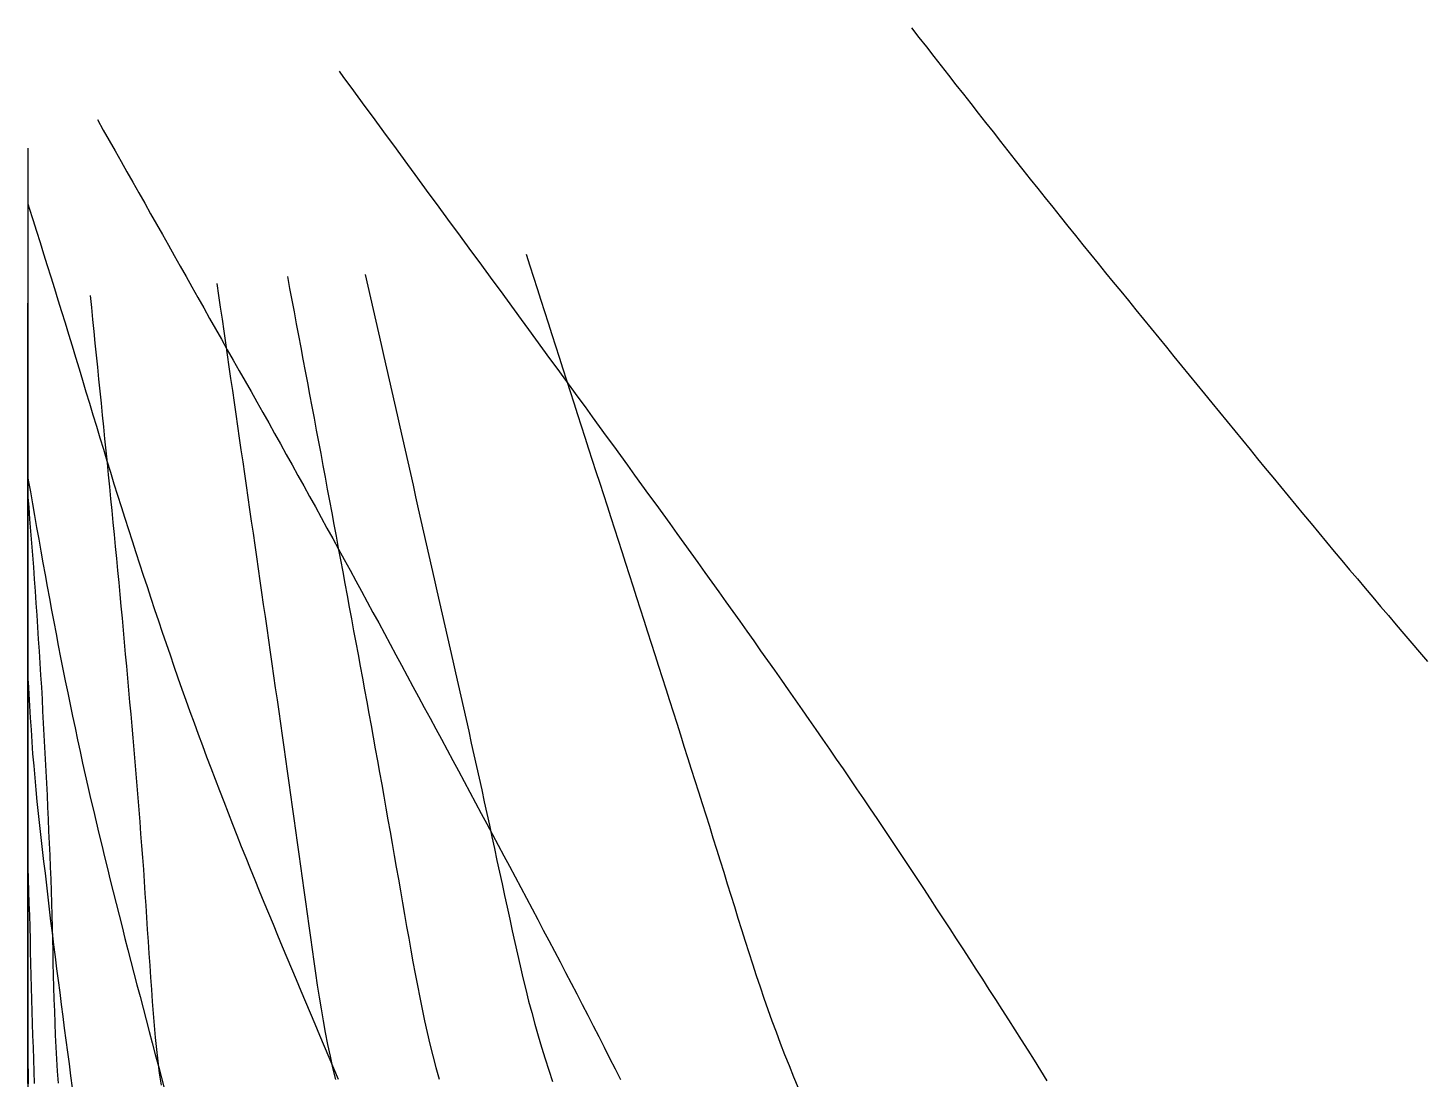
# Model space of a CAD drawing. Extents: x -15.9 to 15.9, y 0 to 26.7.
# Drawn here: x -15.92 to -4.29, y 17.82 to 26.57 of the extents above; entities that cross this region are included whole.
import ezdxf

# ---------------------------------------------------------------- set-up
doc = ezdxf.new("R2010")
doc.units = 0
doc.header["$MEASUREMENT"] = 0
doc.layers.add('Stations', color=7, linetype='Continuous')

msp = doc.modelspace()

# ---------------------------------------------------------------- linework, layer by layer
at = {"layer": 'Stations', "color": 135}
for points in [[(-8.56667, 26.57125), (-8.50512, 26.49243), (-8.44357, 26.41362), (-8.38202, 26.33481), (-8.32044, 26.25601), (-8.25885, 26.17723), (-8.19724, 26.09847), (-8.1356, 26.01972), (-8.07393, 25.941), (-8.01222, 25.86231), (-7.95046, 25.78365), (-7.88866, 25.70503), (-7.82679, 25.62645), (-7.76489, 25.54795), (-7.7029, 25.46947), (-7.64083, 25.39106), (-7.57867, 25.31272), (-7.51642, 25.23445), (-7.45406, 25.15626), (-7.39158, 25.07816), (-7.32899, 25.00014), (-7.2663, 24.92222), (-7.20351, 24.84438), (-7.14063, 24.76661), (-7.07767, 24.68893), (-7.01465, 24.6113), (-6.95155, 24.53373), (-6.88841, 24.4562), (-6.82523, 24.37871), (-6.76202, 24.30124), (-6.69879, 24.22378), (-6.63555, 24.14632), (-6.57232, 24.06886), (-6.5091, 23.99139), (-6.44588, 23.91391), (-6.38266, 23.83643), (-6.31944, 23.75895), (-6.25621, 23.68147), (-6.19298, 23.604), (-6.12974, 23.52654), (-6.06648, 23.44909), (-6.0032, 23.37165), (-5.9399, 23.29424), (-5.87658, 23.21684), (-5.81323, 23.13946), (-5.74985, 23.06211), (-5.68643, 22.98479), (-5.62297, 22.9075), (-5.55946, 22.83025), (-5.4959, 22.75303), (-5.43229, 22.67586), (-5.36861, 22.59873), (-5.30487, 22.52166), (-5.24111, 22.44471), (-5.17724, 22.36777), (-5.11329, 22.29088), (-5.04925, 22.21408), (-4.98513, 22.13734), (-4.92091, 22.06068), (-4.8566, 21.9841), (-4.79219, 21.90761), (-4.72767, 21.83119), (-4.66307, 21.75486), (-4.59839, 21.67859), (-4.53361, 21.6024), (-4.46876, 21.52627), (-4.40383, 21.4502), (-4.33883, 21.37419), (-4.27376, 21.29824)], [(-7.43803, 17.80737), (-7.49094, 17.89222), (-7.5441, 17.97712), (-7.59733, 18.06178), (-7.6507, 18.14634), (-7.70422, 18.23081), (-7.75789, 18.31519), (-7.81169, 18.39948), (-7.86562, 18.48369), (-7.91967, 18.56783), (-7.97382, 18.6519), (-8.02805, 18.73591), (-8.08237, 18.81988), (-8.13675, 18.9038), (-8.1912, 18.98769), (-8.2457, 19.07151), (-8.30029, 19.1553), (-8.35499, 19.23903), (-8.40979, 19.32268), (-8.4647, 19.40626), (-8.51975, 19.48975), (-8.57494, 19.57316), (-8.63026, 19.65648), (-8.68571, 19.7397), (-8.7413, 19.82284), (-8.79701, 19.90589), (-8.85287, 19.98885), (-8.90884, 20.07172), (-8.96486, 20.15438), (-9.0211, 20.23711), (-9.07745, 20.31974), (-9.13393, 20.40229), (-9.19051, 20.48476), (-9.24721, 20.56716), (-9.30402, 20.64948), (-9.36093, 20.73172), (-9.41794, 20.81389), (-9.47506, 20.896), (-9.53227, 20.97803), (-9.58957, 21.05999), (-9.64697, 21.14189), (-9.70447, 21.22372), (-9.76204, 21.30548), (-9.81966, 21.38711), (-9.87742, 21.46876), (-9.93527, 21.55036), (-9.9932, 21.6319), (-10.05121, 21.71337), (-10.10929, 21.79479), (-10.16744, 21.87615), (-10.22567, 21.95748), (-10.28395, 22.03875), (-10.34229, 22.11998), (-10.40068, 22.20117), (-10.45911, 22.28232), (-10.5176, 22.36344), (-10.57613, 22.44453), (-10.63467, 22.52555), (-10.69328, 22.60659), (-10.75192, 22.68761), (-10.81059, 22.7686), (-10.86929, 22.84957), (-10.92802, 22.93051), (-10.98677, 23.01144), (-11.04555, 23.09235), (-11.10436, 23.17324), (-11.16319, 23.2541), (-11.22204, 23.33496), (-11.28091, 23.41579), (-11.33981, 23.49662), (-11.39872, 23.57742), (-11.45766, 23.65821), (-11.51662, 23.73899), (-11.57559, 23.81977), (-11.63458, 23.90051), (-11.69358, 23.98124), (-11.7526, 24.06197), (-11.81164, 24.14268), (-11.87069, 24.22339), (-11.92975, 24.30409), (-11.98883, 24.38478), (-12.04791, 24.46545), (-12.10702, 24.54614), (-12.16613, 24.6268), (-12.22526, 24.70746), (-12.28438, 24.7881), (-12.34352, 24.86875), (-12.40267, 24.94939), (-12.46182, 25.03002), (-12.52099, 25.11066), (-12.58014, 25.19126), (-12.63932, 25.27188), (-12.6985, 25.3525), (-12.75768, 25.43311), (-12.81687, 25.51371), (-12.87606, 25.59432), (-12.93526, 25.67492), (-12.99446, 25.75552), (-13.05366, 25.83611), (-13.11286, 25.91671), (-13.17206, 25.9973), (-13.23127, 26.07791), (-13.29048, 26.15849), (-13.3283, 26.20998)], [(-15.3421, 25.8084), (-15.29288, 25.72135), (-15.24366, 25.6343), (-15.19444, 25.54725), (-15.14523, 25.46019), (-15.09603, 25.37313), (-15.04683, 25.28607), (-14.99765, 25.19901), (-14.94848, 25.11195), (-14.8993, 25.02485), (-14.85015, 24.93776), (-14.80101, 24.85067), (-14.75188, 24.76356), (-14.70276, 24.67645), (-14.65366, 24.58933), (-14.60457, 24.50221), (-14.55549, 24.41508), (-14.50641, 24.32795), (-14.45734, 24.24082), (-14.40826, 24.15369), (-14.35917, 24.06656), (-14.31007, 23.97943), (-14.26095, 23.89232), (-14.21175, 23.80513), (-14.1625, 23.71796), (-14.11318, 23.63091), (-14.06349, 23.54382), (-14.01423, 23.45796), (-13.965, 23.37059), (-13.91614, 23.28324), (-13.86744, 23.19587), (-13.81883, 23.10846), (-13.77028, 23.02102), (-13.72177, 22.93353), (-13.67334, 22.84605), (-13.62494, 22.75853), (-13.5766, 22.67099), (-13.5283, 22.58343), (-13.48005, 22.49583), (-13.43185, 22.40821), (-13.38372, 22.32055), (-13.33566, 22.23286), (-13.28767, 22.14513), (-13.23976, 22.05735), (-13.19193, 21.96953), (-13.14417, 21.88166), (-13.09648, 21.79377), (-13.04886, 21.70583), (-13.0013, 21.61786), (-12.95378, 21.52987), (-12.90631, 21.44185), (-12.85885, 21.35382), (-12.81141, 21.26579), (-12.76396, 21.17776), (-12.7165, 21.08975), (-12.66903, 21.00173), (-12.62155, 20.91372), (-12.57408, 20.8257), (-12.52661, 20.73769), (-12.47915, 20.64966), (-12.43171, 20.56163), (-12.38429, 20.47358), (-12.3369, 20.3855), (-12.28954, 20.29741), (-12.24225, 20.20933), (-12.19499, 20.1212), (-12.14777, 20.03305), (-12.10059, 19.94486), (-12.05347, 19.85666), (-12.00639, 19.76842), (-11.95935, 19.68017), (-11.91236, 19.59188), (-11.86542, 19.50357), (-11.81852, 19.41524), (-11.77166, 19.32689), (-11.72486, 19.2385), (-11.67811, 19.15008), (-11.63143, 19.06163), (-11.58482, 18.97314), (-11.53835, 18.88471), (-11.4919, 18.79614), (-11.44556, 18.70752), (-11.39931, 18.61884), (-11.35319, 18.53012), (-11.30718, 18.44132), (-11.26131, 18.35245), (-11.21559, 18.26351), (-11.17003, 18.17449), (-11.12463, 18.08537), (-11.07942, 17.99617), (-11.0344, 17.90687), (-10.98957, 17.81748)], [(-15.92031, 25.5695), (-15.92031, 25.46979), (-15.92031, 25.36989), (-15.92031, 25.27026), (-15.92031, 25.16969), (-15.92031, 25.10691), (-15.90911, 25.07119), (-15.87919, 24.97577), (-15.84929, 24.88034), (-15.81941, 24.7849), (-15.78956, 24.68945), (-15.75976, 24.59399), (-15.73001, 24.49852), (-15.70033, 24.40302), (-15.67073, 24.3075), (-15.64121, 24.21195), (-15.61178, 24.11637), (-15.58247, 24.02076), (-15.55328, 23.92511), (-15.52421, 23.82942), (-15.49523, 23.73371), (-15.46632, 23.63798), (-15.43745, 23.54223), (-15.40859, 23.44649), (-15.37971, 23.35075), (-15.35077, 23.25501), (-15.32176, 23.15932), (-15.29264, 23.06363), (-15.26338, 22.96801), (-15.23396, 22.87243), (-15.20434, 22.77692), (-15.17451, 22.68146), (-15.1445, 22.58607), (-15.11429, 22.49074), (-15.08389, 22.39547), (-15.0533, 22.30025), (-15.02253, 22.2051), (-14.99159, 22.11002), (-14.96046, 22.01497), (-14.92916, 21.92), (-14.89769, 21.82506), (-14.86605, 21.7302), (-14.83424, 21.63539), (-14.80224, 21.54065), (-14.77004, 21.44597), (-14.73762, 21.35137), (-14.70498, 21.25683), (-14.6721, 21.16239), (-14.63896, 21.06803), (-14.60556, 20.97378), (-14.57187, 20.87962), (-14.53787, 20.78557), (-14.50356, 20.69164), (-14.46893, 20.59781), (-14.43401, 20.50411), (-14.39878, 20.41052), (-14.36326, 20.31703), (-14.32747, 20.22366), (-14.29141, 20.13037), (-14.25509, 20.03719), (-14.21853, 19.94412), (-14.18174, 19.85114), (-14.14473, 19.75825), (-14.1075, 19.6654), (-14.07008, 19.57266), (-14.03247, 19.48), (-13.99469, 19.38741), (-13.95675, 19.29488), (-13.91866, 19.20242), (-13.88044, 19.11), (-13.84209, 19.01764), (-13.80364, 18.92533), (-13.76509, 18.83304), (-13.72646, 18.7408), (-13.68777, 18.6486), (-13.64903, 18.55642), (-13.61023, 18.46424), (-13.57141, 18.37207), (-13.53258, 18.27991), (-13.49375, 18.18774), (-13.45496, 18.0956), (-13.41619, 18.00341), (-13.37751, 17.91117), (-13.33895, 17.81889)], [(-15.92031, 25.30696), (-15.92031, 25.20695), (-15.92031, 25.10695), (-15.92031, 25.00695), (-15.92031, 24.90696), (-15.92031, 24.80696), (-15.92031, 24.70695), (-15.92031, 24.60695), (-15.92031, 24.50695), (-15.92031, 24.40696), (-15.92031, 24.30696), (-15.92031, 24.20695), (-15.92031, 24.10695), (-15.92031, 24.00695), (-15.92031, 23.90696), (-15.92031, 23.80696), (-15.92031, 23.70696), (-15.92031, 23.60695), (-15.92031, 23.50696), (-15.92031, 23.40696), (-15.92031, 23.30696), (-15.92031, 23.20696), (-15.92031, 23.10695), (-15.92031, 23.00696), (-15.92031, 22.90695), (-15.92031, 22.82521), (-15.91717, 22.80721), (-15.89996, 22.70869), (-15.88274, 22.61019), (-15.86547, 22.51169), (-15.84813, 22.4132), (-15.83072, 22.31474), (-15.81321, 22.21627), (-15.79558, 22.11784), (-15.77782, 22.01945), (-15.75991, 21.92108), (-15.74182, 21.82269), (-15.72355, 21.72437), (-15.70509, 21.6261), (-15.68641, 21.52785), (-15.66751, 21.42965), (-15.64839, 21.33151), (-15.62902, 21.23339), (-15.60941, 21.13533), (-15.58956, 21.03732), (-15.56946, 20.93939), (-15.54909, 20.84145), (-15.52847, 20.74361), (-15.50758, 20.64581), (-15.4864, 20.54808), (-15.46493, 20.45043), (-15.44316, 20.3528), (-15.4211, 20.25531), (-15.39872, 20.15782), (-15.37604, 20.06042), (-15.35309, 19.96309), (-15.32988, 19.86585), (-15.30643, 19.76861), (-15.28277, 19.67143), (-15.25893, 19.57435), (-15.2349, 19.47725), (-15.21072, 19.38022), (-15.18641, 19.28326), (-15.16194, 19.18626), (-15.13735, 19.08932), (-15.11264, 18.99241), (-15.08782, 18.89555), (-15.06288, 18.7987), (-15.03784, 18.70189), (-15.0127, 18.60512), (-14.98748, 18.50838), (-14.96215, 18.41161), (-14.93674, 18.31487), (-14.91127, 18.2182), (-14.88573, 18.12151), (-14.86012, 18.02482), (-14.83448, 17.92821), (-14.80876, 17.83152), (-14.78303, 17.73494)], [(-15.92031, 25.12708), (-15.92031, 25.02708), (-15.92031, 24.92708), (-15.92031, 24.82708), (-15.92031, 24.72707), (-15.92031, 24.62708), (-15.92031, 24.52707), (-15.92031, 24.42707), (-15.92031, 24.32707), (-15.92031, 24.22707), (-15.92031, 24.12707), (-15.92031, 24.02707), (-15.92031, 23.92707), (-15.92031, 23.82706), (-15.92031, 23.72707), (-15.92031, 23.62706), (-15.92031, 23.52706), (-15.92031, 23.42706), (-15.92031, 23.32706), (-15.92031, 23.22706), (-15.92031, 23.12706), (-15.92031, 23.02706), (-15.92031, 22.92706), (-15.92031, 22.82706), (-15.92031, 22.72705), (-15.92031, 22.62705), (-15.92031, 22.52705), (-15.92031, 22.42705), (-15.92031, 22.32705), (-15.92031, 22.22705), (-15.92031, 22.12705), (-15.92031, 22.02705), (-15.92031, 21.92705), (-15.92031, 21.82705), (-15.92031, 21.72704), (-15.92031, 21.62704), (-15.92031, 21.52704), (-15.92031, 21.42704), (-15.92031, 21.32704), (-15.92031, 21.22704), (-15.92031, 21.14284), (-15.91928, 21.1267), (-15.91301, 21.02682), (-15.90779, 20.92669), (-15.90172, 20.82739), (-15.89464, 20.7275), (-15.88824, 20.62749), (-15.88119, 20.52807), (-15.87211, 20.42859), (-15.86288, 20.329), (-15.85423, 20.22913), (-15.8456, 20.13031), (-15.83488, 20.03054), (-15.82365, 19.93116), (-15.81227, 19.83176), (-15.80092, 19.73246), (-15.7896, 19.63308), (-15.77824, 19.53369), (-15.76678, 19.43434), (-15.75517, 19.335), (-15.74338, 19.23571), (-15.73137, 19.13644), (-15.71918, 19.03718), (-15.70682, 18.93794), (-15.69434, 18.83872), (-15.68174, 18.73952), (-15.66904, 18.64033), (-15.65627, 18.54115), (-15.64342, 18.44197), (-15.63052, 18.34281), (-15.61757, 18.24369), (-15.60456, 18.14453), (-15.59154, 18.04552), (-15.57846, 17.94641), (-15.56533, 17.84717), (-15.55214, 17.7481)], [(-15.92031, 24.98391), (-15.92031, 24.88391), (-15.92031, 24.78391), (-15.92031, 24.68391), (-15.92031, 24.58391), (-15.92031, 24.48391), (-15.92031, 24.3839), (-15.92031, 24.2839), (-15.92031, 24.1839), (-15.92031, 24.0839), (-15.92031, 23.9839), (-15.92031, 23.8839), (-15.92031, 23.78389), (-15.92031, 23.68389), (-15.92031, 23.58389), (-15.92031, 23.48388), (-15.92031, 23.38389), (-15.92031, 23.28389), (-15.92031, 23.18389), (-15.92031, 23.08391), (-15.92031, 22.9839), (-15.92031, 22.8839), (-15.92031, 22.78389), (-15.92031, 22.68389), (-15.92031, 22.58389), (-15.92031, 22.48389), (-15.92031, 22.38389), (-15.92031, 22.28388), (-15.92031, 22.18389), (-15.92031, 22.08388), (-15.92031, 21.98388), (-15.92031, 21.88381), (-15.92031, 21.78382), (-15.92031, 21.6838), (-15.92031, 21.58371), (-15.92031, 21.48363), (-15.92031, 21.38358), (-15.92031, 21.28363), (-15.92031, 21.18374), (-15.92031, 21.08367), (-15.92031, 20.98371), (-15.92031, 20.88381), (-15.92031, 20.78369), (-15.92031, 20.68371), (-15.92031, 20.58367), (-15.92031, 20.48355), (-15.92031, 20.38362), (-15.92031, 20.28359), (-15.92031, 20.18314), (-15.92031, 20.08371), (-15.92031, 19.98382), (-15.92031, 19.88371), (-15.92031, 19.78428), (-15.92031, 19.68403), (-15.92021, 19.58387), (-15.91731, 19.48392), (-15.91443, 19.38396), (-15.91156, 19.284), (-15.90872, 19.18403), (-15.90592, 19.08408), (-15.90316, 18.98411), (-15.90046, 18.88415), (-15.89782, 18.78418), (-15.8952, 18.68422), (-15.89256, 18.58425), (-15.88986, 18.48428), (-15.88708, 18.38433), (-15.88417, 18.28436), (-15.88113, 18.18441), (-15.87795, 18.08446), (-15.87462, 17.98452), (-15.87117, 17.88457), (-15.86759, 17.78463)], [(-15.92031, 24.70074), (-15.92031, 24.60074), (-15.92031, 24.50074), (-15.92031, 24.40074), (-15.92031, 24.30074), (-15.92031, 24.20074), (-15.92031, 24.10074), (-15.92031, 24.00074), (-15.92031, 23.90074), (-15.92031, 23.80074), (-15.92031, 23.70074), (-15.92031, 23.60074), (-15.92031, 23.50074), (-15.92031, 23.40074), (-15.92031, 23.30074), (-15.92031, 23.20073), (-15.92031, 23.10073), (-15.92031, 23.00073), (-15.92031, 22.90073), (-15.92031, 22.80073), (-15.92031, 22.70073), (-15.92031, 22.60073), (-15.92031, 22.50073), (-15.92031, 22.40073), (-15.92031, 22.30073), (-15.92031, 22.20073), (-15.92031, 22.10073), (-15.92031, 22.00073), (-15.92031, 21.90073), (-15.92031, 21.80073), (-15.92031, 21.70072), (-15.92031, 21.60072), (-15.92031, 21.50072), (-15.92031, 21.40072), (-15.92031, 21.30072), (-15.92031, 21.20072), (-15.92031, 21.10072), (-15.92031, 21.00072), (-15.92031, 20.90072), (-15.92031, 20.80072), (-15.92031, 20.70072), (-15.92031, 20.60073), (-15.92031, 20.50072), (-15.92031, 20.40073), (-15.92031, 20.30073), (-15.92031, 20.20071), (-15.92031, 20.10071), (-15.92031, 20.00071), (-15.92031, 19.90071), (-15.92031, 19.80071), (-15.92031, 19.70071), (-15.92031, 19.60071), (-15.92031, 19.50071), (-15.92031, 19.40071), (-15.92031, 19.30071), (-15.92031, 19.20071), (-15.92031, 19.10071), (-15.92031, 19.00071), (-15.92031, 18.90071), (-15.92031, 18.80071), (-15.92031, 18.70071), (-15.92031, 18.60071), (-15.92031, 18.50071), (-15.92031, 18.40071), (-15.92031, 18.30071), (-15.92031, 18.20071), (-15.92031, 18.10071), (-15.92031, 18.00071), (-15.92031, 17.90071), (-15.92031, 17.8007)], [(-11.77468, 24.68666), (-11.74404, 24.59146), (-11.71341, 24.49627), (-11.68277, 24.40108), (-11.65213, 24.30589), (-11.6215, 24.2107), (-11.59086, 24.11551), (-11.56022, 24.02031), (-11.52959, 23.92512), (-11.49896, 23.82993), (-11.46833, 23.73474), (-11.4377, 23.63954), (-11.40707, 23.54435), (-11.37645, 23.44915), (-11.34583, 23.35395), (-11.3152, 23.25875), (-11.28459, 23.16356), (-11.25397, 23.06836), (-11.22336, 22.97315), (-11.19276, 22.87796), (-11.16216, 22.78275), (-11.13156, 22.68756), (-11.10097, 22.59235), (-11.07038, 22.49714), (-11.03979, 22.40193), (-11.00922, 22.30672), (-10.97865, 22.2115), (-10.94809, 22.11628), (-10.91753, 22.02106), (-10.88698, 21.92583), (-10.85644, 21.83059), (-10.82592, 21.7354), (-10.79539, 21.64017), (-10.76488, 21.54494), (-10.73438, 21.4497), (-10.70388, 21.35446), (-10.6734, 21.25921), (-10.64292, 21.16395), (-10.61246, 21.06869), (-10.58201, 20.97341), (-10.55161, 20.87821), (-10.5212, 20.78293), (-10.49083, 20.68765), (-10.46048, 20.59233), (-10.43017, 20.497), (-10.39989, 20.40163), (-10.36972, 20.30641), (-10.33955, 20.21104), (-10.30944, 20.11563), (-10.27937, 20.02018), (-10.24941, 19.92491), (-10.21947, 19.82945), (-10.18957, 19.73396), (-10.15972, 19.63843), (-10.12999, 19.54309), (-10.10023, 19.44755), (-10.07051, 19.35197), (-10.04088, 19.2566), (-10.01118, 19.16103), (-9.98141, 19.06545), (-9.95156, 18.97016), (-9.92141, 18.87478), (-9.89085, 18.77956), (-9.85964, 18.68435), (-9.82785, 18.5896), (-9.79539, 18.49505), (-9.76228, 18.40071), (-9.72848, 18.30663), (-9.69399, 18.2128), (-9.65878, 18.11923), (-9.62283, 18.02594), (-9.58614, 17.93294), (-9.54861, 17.84002), (-9.51044, 17.74764)], [(-15.92031, 24.43481), (-15.92031, 24.33489), (-15.92031, 24.23482), (-15.92031, 24.13482), (-15.92031, 24.03483), (-15.92031, 23.93483), (-15.92031, 23.83483), (-15.92031, 23.73483), (-15.92031, 23.63482), (-15.92031, 23.53481), (-15.92031, 23.4348), (-15.92031, 23.33479), (-15.92031, 23.23478), (-15.92031, 23.13476), (-15.92031, 23.03475), (-15.92031, 22.93473), (-15.92031, 22.83471), (-15.92031, 22.73469), (-15.92031, 22.63467), (-15.92031, 22.53466), (-15.92031, 22.43464), (-15.92031, 22.33462), (-15.92031, 22.23461), (-15.92031, 22.13459), (-15.92031, 22.03458), (-15.92031, 21.93457), (-15.92031, 21.83455), (-15.92031, 21.73454), (-15.92031, 21.63456), (-15.92031, 21.53454), (-15.92031, 21.43452), (-15.92031, 21.3345), (-15.92031, 21.23449), (-15.92031, 21.13448), (-15.92031, 21.03447), (-15.92031, 20.93446), (-15.92031, 20.83445), (-15.92031, 20.73444), (-15.92031, 20.63443), (-15.92031, 20.53442), (-15.92031, 20.43441), (-15.92031, 20.3344), (-15.92031, 20.23439), (-15.92031, 20.13438), (-15.92031, 20.03437), (-15.92031, 19.93436), (-15.92031, 19.83435), (-15.92031, 19.73434), (-15.92031, 19.63433), (-15.92031, 19.53432), (-15.92031, 19.43431), (-15.92031, 19.3343), (-15.92031, 19.23429), (-15.92031, 19.13428), (-15.92031, 19.03427), (-15.92031, 18.93426), (-15.92031, 18.83425), (-15.92031, 18.73424), (-15.92031, 18.63423), (-15.92031, 18.53422), (-15.92031, 18.4342), (-15.92031, 18.3342), (-15.92031, 18.23419), (-15.92031, 18.13418), (-15.92031, 18.03417), (-15.92031, 17.93416), (-15.92031, 17.83414), (-15.92031, 17.73413)], [(-14.34835, 24.44337), (-14.33399, 24.3444), (-14.31962, 24.24543), (-14.30526, 24.14647), (-14.29089, 24.0475), (-14.27653, 23.94853), (-14.26217, 23.84957), (-14.24781, 23.7506), (-14.23345, 23.65163), (-14.21909, 23.55266), (-14.20474, 23.4537), (-14.19038, 23.35472), (-14.17603, 23.25576), (-14.16168, 23.15679), (-14.14734, 23.05782), (-14.133, 22.95885), (-14.11866, 22.85987), (-14.10433, 22.7609), (-14.09, 22.66192), (-14.07568, 22.56296), (-14.06136, 22.46399), (-14.04704, 22.36502), (-14.03274, 22.26604), (-14.01844, 22.16706), (-14.00415, 22.06808), (-13.98986, 21.9691), (-13.97559, 21.87011), (-13.96132, 21.77113), (-13.94706, 21.67214), (-13.93281, 21.57315), (-13.91857, 21.47415), (-13.90435, 21.3752), (-13.89013, 21.27622), (-13.87592, 21.17723), (-13.86171, 21.07823), (-13.84752, 20.97923), (-13.83334, 20.88023), (-13.81918, 20.78122), (-13.80503, 20.68221), (-13.7909, 20.58318), (-13.77682, 20.48424), (-13.76276, 20.38522), (-13.74873, 20.28619), (-13.73475, 20.18715), (-13.72083, 20.08809), (-13.70696, 19.989), (-13.69317, 19.89005), (-13.67941, 19.79098), (-13.6657, 19.6919), (-13.65202, 19.59279), (-13.63836, 19.49367), (-13.62473, 19.39472), (-13.61107, 19.29563), (-13.59738, 19.19653), (-13.58362, 19.09743), (-13.56975, 18.99833), (-13.55573, 18.89923), (-13.54154, 18.80042), (-13.52704, 18.70143), (-13.51213, 18.60249), (-13.4967, 18.50364), (-13.48059, 18.40489), (-13.46364, 18.30632), (-13.44568, 18.20795), (-13.42655, 18.10982), (-13.40619, 18.01194), (-13.38462, 17.91431), (-13.36188, 17.81694)], [(-13.76079, 24.50155), (-13.74232, 24.40327), (-13.72385, 24.30499), (-13.70538, 24.2067), (-13.68692, 24.10842), (-13.66845, 24.01014), (-13.64999, 23.91185), (-13.63153, 23.81357), (-13.61308, 23.71528), (-13.59463, 23.61699), (-13.57619, 23.5187), (-13.55775, 23.42041), (-13.53932, 23.32212), (-13.5209, 23.22382), (-13.50248, 23.12554), (-13.48408, 23.02725), (-13.46568, 22.92895), (-13.44729, 22.83065), (-13.42891, 22.73235), (-13.41054, 22.63404), (-13.39219, 22.53573), (-13.37385, 22.43742), (-13.35552, 22.3391), (-13.3372, 22.24077), (-13.31892, 22.1425), (-13.30064, 22.04418), (-13.28238, 21.94585), (-13.26414, 21.84752), (-13.24592, 21.74918), (-13.22772, 21.65084), (-13.20955, 21.55248), (-13.19139, 21.45412), (-13.17329, 21.35583), (-13.1552, 21.25747), (-13.13713, 21.1591), (-13.11911, 21.06072), (-13.10111, 20.96234), (-13.08316, 20.86393), (-13.06524, 20.7655), (-13.04739, 20.6672), (-13.02957, 20.56878), (-13.01181, 20.47035), (-12.99409, 20.37189), (-12.97644, 20.2734), (-12.95888, 20.17506), (-12.94138, 20.07657), (-12.92395, 19.97806), (-12.90659, 19.87951), (-12.88928, 19.78092), (-12.87206, 19.68257), (-12.85485, 19.58401), (-12.83766, 19.48541), (-12.8205, 19.38702), (-12.8033, 19.28844), (-12.78605, 19.18985), (-12.76875, 19.09148), (-12.7513, 18.99293), (-12.73368, 18.89438), (-12.71587, 18.7961), (-12.6977, 18.69765), (-12.6791, 18.59925), (-12.66001, 18.50123), (-12.64017, 18.4031), (-12.61946, 18.30518), (-12.59778, 18.20778), (-12.57484, 18.1102), (-12.5507, 18.01324), (-12.5253, 17.91662), (-12.49863, 17.82007)], [(-13.11366, 24.51975), (-13.09155, 24.42222), (-13.06945, 24.3247), (-13.04735, 24.22717), (-13.02524, 24.12964), (-13.00314, 24.03212), (-12.98104, 23.93459), (-12.95893, 23.83706), (-12.93682, 23.73954), (-12.91471, 23.64201), (-12.89261, 23.54449), (-12.87049, 23.44696), (-12.84838, 23.34944), (-12.82627, 23.25191), (-12.80415, 23.15438), (-12.78203, 23.05685), (-12.75991, 22.95932), (-12.73779, 22.86182), (-12.71567, 22.7643), (-12.69354, 22.66677), (-12.67141, 22.56925), (-12.64927, 22.47173), (-12.62713, 22.37421), (-12.60499, 22.27669), (-12.58284, 22.17917), (-12.56069, 22.08165), (-12.53854, 21.98413), (-12.51638, 21.8866), (-12.49423, 21.78908), (-12.47209, 21.69155), (-12.44996, 21.59402), (-12.42785, 21.49648), (-12.40578, 21.39902), (-12.38371, 21.30148), (-12.36168, 21.20394), (-12.33969, 21.10638), (-12.31774, 21.00882), (-12.29583, 20.91125), (-12.27398, 20.81366), (-12.25218, 20.71606), (-12.23044, 20.61845), (-12.20877, 20.52083), (-12.18717, 20.42319), (-12.16564, 20.32553), (-12.1442, 20.22785), (-12.12284, 20.13016), (-12.10156, 20.03245), (-12.08034, 19.93472), (-12.05917, 19.83696), (-12.03802, 19.73919), (-12.01691, 19.64152), (-11.99578, 19.54377), (-11.97462, 19.44601), (-11.9534, 19.34823), (-11.93214, 19.25059), (-11.91076, 19.15286), (-11.88923, 19.05512), (-11.86755, 18.95758), (-11.84559, 18.85991), (-11.82334, 18.76247), (-11.80059, 18.66489), (-11.77728, 18.56771), (-11.75318, 18.47072), (-11.72803, 18.37384), (-11.70173, 18.27734), (-11.67422, 18.18125), (-11.64552, 18.08534), (-11.61589, 17.98995), (-11.58535, 17.8948), (-11.55388, 17.79969)], [(-15.92031, 24.32708), (-15.92031, 24.22722), (-15.92031, 24.12713), (-15.92031, 24.02716), (-15.92031, 23.92718), (-15.92031, 23.8272), (-15.92031, 23.72722), (-15.92031, 23.62723), (-15.92031, 23.52724), (-15.92031, 23.42725), (-15.92031, 23.32725), (-15.92031, 23.22725), (-15.92031, 23.12724), (-15.92031, 23.02723), (-15.92031, 22.92722), (-15.92031, 22.82721), (-15.92031, 22.7272), (-15.92031, 22.62718), (-15.92031, 22.52717), (-15.92031, 22.42715), (-15.92031, 22.32714), (-15.92031, 22.22713), (-15.92031, 22.12712), (-15.92031, 22.02711), (-15.92031, 21.9271), (-15.92031, 21.82709), (-15.92031, 21.72709), (-15.92031, 21.62708), (-15.92031, 21.52707), (-15.92031, 21.42707), (-15.92031, 21.32707), (-15.92031, 21.2271), (-15.92031, 21.12708), (-15.92031, 21.02707), (-15.92031, 20.92706), (-15.92031, 20.82706), (-15.92031, 20.72706), (-15.92031, 20.62707), (-15.92031, 20.52707), (-15.92031, 20.42706), (-15.92031, 20.32706), (-15.92031, 20.22706), (-15.92031, 20.12706), (-15.92031, 20.02706), (-15.92031, 19.92706), (-15.92031, 19.82706), (-15.92031, 19.72706), (-15.92031, 19.62706), (-15.92031, 19.52706), (-15.92031, 19.42706), (-15.92031, 19.32706), (-15.92031, 19.22706), (-15.92031, 19.12706), (-15.92031, 19.02706), (-15.92031, 18.92705), (-15.92031, 18.82705), (-15.92031, 18.72705), (-15.92031, 18.62705), (-15.92031, 18.52705), (-15.92031, 18.42705), (-15.92031, 18.32705), (-15.92031, 18.22705), (-15.92031, 18.12705), (-15.92031, 18.02705), (-15.92031, 17.92705), (-15.92031, 17.82705), (-15.92031, 17.72705)], [(-15.40276, 24.34386), (-15.39264, 24.24437), (-15.38253, 24.14488), (-15.37242, 24.04539), (-15.36232, 23.9459), (-15.35222, 23.84641), (-15.34212, 23.74691), (-15.33204, 23.64742), (-15.32196, 23.54792), (-15.3119, 23.44842), (-15.30185, 23.34891), (-15.29181, 23.24941), (-15.2818, 23.14994), (-15.2718, 23.05045), (-15.26183, 22.95097), (-15.2519, 22.85147), (-15.24201, 22.75193), (-15.23217, 22.65237), (-15.2224, 22.55287), (-15.21269, 22.45334), (-15.20305, 22.35381), (-15.19348, 22.25428), (-15.18398, 22.15475), (-15.17454, 22.05516), (-15.16518, 21.9556), (-15.15587, 21.85603), (-15.14662, 21.75645), (-15.13742, 21.65687), (-15.12825, 21.55729), (-15.11912, 21.45771), (-15.11003, 21.35812), (-15.10098, 21.25852), (-15.09196, 21.15883), (-15.08299, 21.05921), (-15.07409, 20.95952), (-15.06536, 20.85955), (-15.05704, 20.76001), (-15.04857, 20.66087), (-15.04005, 20.56122), (-15.03155, 20.46153), (-15.0231, 20.36189), (-15.01471, 20.26223), (-15.0064, 20.16258), (-14.99818, 20.06291), (-14.99011, 19.96324), (-14.98221, 19.86351), (-14.97454, 19.76381), (-14.96709, 19.664), (-14.95991, 19.56432), (-14.95295, 19.46453), (-14.94622, 19.36474), (-14.93965, 19.26497), (-14.93318, 19.16517), (-14.92675, 19.0653), (-14.92033, 18.96557), (-14.91384, 18.86578), (-14.9072, 18.76592), (-14.90023, 18.66599), (-14.89307, 18.56619), (-14.8862, 18.4663), (-14.87913, 18.36686), (-14.87097, 18.26716), (-14.86181, 18.16772), (-14.85161, 18.06826), (-14.84017, 17.96887), (-14.82722, 17.86968), (-14.81273, 17.77071)], [(-15.92031, 24.29905), (-15.92031, 24.19924), (-15.92031, 24.09912), (-15.92031, 23.99916), (-15.92031, 23.8992), (-15.92031, 23.79923), (-15.92031, 23.69909), (-15.92031, 23.59909), (-15.92031, 23.49909), (-15.92031, 23.3991), (-15.92031, 23.2991), (-15.92031, 23.19909), (-15.92031, 23.09909), (-15.92031, 22.99909), (-15.92031, 22.89909), (-15.92031, 22.79908), (-15.92031, 22.69908), (-15.92031, 22.59907), (-15.92031, 22.49907), (-15.92031, 22.39907), (-15.92031, 22.29906), (-15.92031, 22.19906), (-15.92031, 22.09915), (-15.92031, 21.99913), (-15.92031, 21.89912), (-15.92031, 21.7991), (-15.92031, 21.69909), (-15.92031, 21.59908), (-15.92031, 21.49907), (-15.92031, 21.39906), (-15.92031, 21.29905), (-15.92031, 21.19905), (-15.92031, 21.09904), (-15.92031, 20.99904), (-15.92031, 20.89904), (-15.92031, 20.79906), (-15.92031, 20.69905), (-15.92031, 20.59904), (-15.92031, 20.49903), (-15.92031, 20.39903), (-15.92031, 20.29903), (-15.92031, 20.19903), (-15.92031, 20.09903), (-15.92031, 19.99903), (-15.92031, 19.89903), (-15.92031, 19.79903), (-15.92031, 19.69903), (-15.92031, 19.59903), (-15.92031, 19.49903), (-15.92031, 19.39903), (-15.92031, 19.29903), (-15.92031, 19.19903), (-15.92031, 19.09903), (-15.92031, 18.99903), (-15.92031, 18.89903), (-15.92031, 18.79903), (-15.92031, 18.69903), (-15.92031, 18.59903), (-15.92031, 18.49903), (-15.92031, 18.39903), (-15.92031, 18.29903), (-15.92031, 18.19903), (-15.92031, 18.09903), (-15.92031, 17.99903), (-15.92031, 17.89902), (-15.92031, 17.79902)], [(-15.92031, 24.28782), (-15.92031, 24.188), (-15.92031, 24.08789), (-15.92031, 23.98793), (-15.92031, 23.88796), (-15.92031, 23.788), (-15.92031, 23.68786), (-15.92031, 23.58786), (-15.92031, 23.48786), (-15.92031, 23.38787), (-15.92031, 23.28786), (-15.92031, 23.18786), (-15.92031, 23.08786), (-15.92031, 22.98786), (-15.92031, 22.88786), (-15.92031, 22.78785), (-15.92031, 22.68785), (-15.92031, 22.58784), (-15.92031, 22.48784), (-15.92031, 22.38783), (-15.92031, 22.28783), (-15.92031, 22.18783), (-15.92031, 22.08793), (-15.92031, 21.98791), (-15.92031, 21.88789), (-15.92031, 21.78788), (-15.92031, 21.68786), (-15.92031, 21.58785), (-15.92031, 21.48784), (-15.92031, 21.38783), (-15.92031, 21.28782), (-15.92031, 21.18782), (-15.92031, 21.08781), (-15.92031, 20.98781), (-15.92031, 20.88781), (-15.92031, 20.7878), (-15.92031, 20.68783), (-15.92031, 20.58782), (-15.92031, 20.48781), (-15.92031, 20.3878), (-15.92031, 20.2878), (-15.92031, 20.1878), (-15.92031, 20.0878), (-15.92031, 19.98779), (-15.92031, 19.8878), (-15.92031, 19.7878), (-15.92031, 19.6878), (-15.92031, 19.5878), (-15.92031, 19.4878), (-15.92031, 19.3878), (-15.92031, 19.2878), (-15.92031, 19.1878), (-15.92031, 19.0878), (-15.92031, 18.9878), (-15.92031, 18.8878), (-15.92031, 18.7878), (-15.92031, 18.6878), (-15.92031, 18.5878), (-15.92031, 18.4878), (-15.92031, 18.38779), (-15.92031, 18.28779), (-15.92031, 18.18779), (-15.92031, 18.08779), (-15.92031, 17.98779), (-15.92031, 17.88779), (-15.92031, 17.78779)], [(-15.92031, 24.28236), (-15.92031, 24.18249), (-15.92031, 24.08241), (-15.92031, 23.98243), (-15.92031, 23.88245), (-15.92031, 23.78247), (-15.92031, 23.68249), (-15.92031, 23.5825), (-15.92031, 23.48251), (-15.92031, 23.38251), (-15.92031, 23.28252), (-15.92031, 23.18251), (-15.92031, 23.08251), (-15.92031, 22.98251), (-15.92031, 22.8825), (-15.92031, 22.78249), (-15.92031, 22.68247), (-15.92031, 22.58246), (-15.92031, 22.48245), (-15.92031, 22.38244), (-15.92031, 22.28242), (-15.92031, 22.18241), (-15.92031, 22.0824), (-15.92031, 21.98239), (-15.92031, 21.88238), (-15.92031, 21.78238), (-15.92031, 21.68237), (-15.92031, 21.58236), (-15.92031, 21.48236), (-15.92031, 21.38235), (-15.92031, 21.28235), (-15.92031, 21.18235), (-15.92031, 21.08238), (-15.92031, 20.98236), (-15.92031, 20.88235), (-15.92031, 20.78235), (-15.92031, 20.68235), (-15.92031, 20.58234), (-15.92031, 20.48235), (-15.92031, 20.38233), (-15.92031, 20.28234), (-15.92031, 20.18234), (-15.92031, 20.08234), (-15.92031, 19.98234), (-15.92031, 19.88234), (-15.92031, 19.78234), (-15.92031, 19.68234), (-15.92031, 19.58234), (-15.92031, 19.48234), (-15.92031, 19.38234), (-15.92031, 19.28234), (-15.92031, 19.18234), (-15.92031, 19.08234), (-15.92031, 18.98234), (-15.92031, 18.88234), (-15.92031, 18.78234), (-15.92031, 18.68233), (-15.92031, 18.58233), (-15.92031, 18.48234), (-15.92031, 18.38234), (-15.92031, 18.28234), (-15.92031, 18.18233), (-15.92031, 18.08233), (-15.92031, 17.98233), (-15.92031, 17.88233), (-15.92031, 17.78233)], [(-15.92031, 24.28054), (-15.92031, 24.18073), (-15.92031, 24.08062), (-15.92031, 23.98066), (-15.92031, 23.88069), (-15.92031, 23.78073), (-15.92031, 23.68058), (-15.92031, 23.58059), (-15.92031, 23.48059), (-15.92031, 23.38059), (-15.92031, 23.28059), (-15.92031, 23.18059), (-15.92031, 23.08059), (-15.92031, 22.98059), (-15.92031, 22.88058), (-15.92031, 22.78058), (-15.92031, 22.68058), (-15.92031, 22.58057), (-15.92031, 22.48057), (-15.92031, 22.38056), (-15.92031, 22.28056), (-15.92031, 22.18056), (-15.92031, 22.08066), (-15.92031, 21.98064), (-15.92031, 21.88062), (-15.92031, 21.78061), (-15.92031, 21.68059), (-15.92031, 21.58058), (-15.92031, 21.48057), (-15.92031, 21.38056), (-15.92031, 21.28055), (-15.92031, 21.18054), (-15.92031, 21.08054), (-15.92031, 20.98054), (-15.92031, 20.88053), (-15.92031, 20.78053), (-15.92031, 20.68056), (-15.92031, 20.58054), (-15.92031, 20.48053), (-15.92031, 20.38053), (-15.92031, 20.28053), (-15.92031, 20.18053), (-15.92031, 20.08053), (-15.92031, 19.98053), (-15.92031, 19.88053), (-15.92031, 19.78053), (-15.92031, 19.68052), (-15.92031, 19.58053), (-15.92031, 19.48053), (-15.92031, 19.38053), (-15.92031, 19.28052), (-15.92031, 19.18052), (-15.92031, 19.08052), (-15.92031, 18.98052), (-15.92031, 18.88052), (-15.92031, 18.78052), (-15.92031, 18.68052), (-15.92031, 18.58052), (-15.92031, 18.48052), (-15.92031, 18.38052), (-15.92031, 18.28052), (-15.92031, 18.18052), (-15.92031, 18.08052), (-15.92031, 17.98052), (-15.92031, 17.88052), (-15.92031, 17.78052)], [(-15.92031, 24.2802), (-15.92031, 24.1802), (-15.92031, 24.08019), (-15.92031, 23.9803), (-15.92031, 23.88032), (-15.92031, 23.78021), (-15.92031, 23.68019), (-15.92031, 23.58021), (-15.92031, 23.48031), (-15.92031, 23.38019), (-15.92031, 23.28018), (-15.92031, 23.18018), (-15.92031, 23.08021), (-15.92031, 22.98034), (-15.92031, 22.88019), (-15.92031, 22.78017), (-15.92031, 22.68017), (-15.92031, 22.66432), (-15.91377, 22.58042), (-15.906, 22.48072), (-15.89825, 22.38101), (-15.89053, 22.28131), (-15.88284, 22.18159), (-15.87522, 22.08187), (-15.8677, 21.98218), (-15.86033, 21.88245), (-15.85331, 21.78255), (-15.84706, 21.68306), (-15.84093, 21.58318), (-15.83447, 21.48328), (-15.82791, 21.38349), (-15.82133, 21.28371), (-15.81481, 21.18392), (-15.80846, 21.08409), (-15.8028, 20.98468), (-15.79822, 20.88459), (-15.79278, 20.78453), (-15.78716, 20.68468), (-15.7815, 20.58484), (-15.77589, 20.4852), (-15.77036, 20.38514), (-15.76508, 20.28528), (-15.7604, 20.18546), (-15.75666, 20.08567), (-15.75259, 19.98577), (-15.74784, 19.88577), (-15.74301, 19.78577), (-15.73835, 19.68588), (-15.73401, 19.58597), (-15.73016, 19.48603), (-15.72678, 19.38609), (-15.72379, 19.28613), (-15.72113, 19.18616), (-15.7187, 19.08619), (-15.71644, 18.98622), (-15.71426, 18.88624), (-15.71206, 18.78626), (-15.7097, 18.68629), (-15.70707, 18.58633), (-15.70406, 18.48637), (-15.70063, 18.38642), (-15.69679, 18.2865), (-15.69261, 18.18658), (-15.68812, 18.08668), (-15.68328, 17.98675), (-15.67773, 17.8874), (-15.66972, 17.78737)], [(-15.92031, 24.2802), (-15.92031, 24.1802), (-15.92031, 24.0802), (-15.92031, 23.9802), (-15.92031, 23.8802), (-15.92031, 23.7802), (-15.92031, 23.68019), (-15.92031, 23.58019), (-15.92031, 23.48019), (-15.92031, 23.38019), (-15.92031, 23.28019), (-15.92031, 23.18019), (-15.92031, 23.08019), (-15.92031, 22.98018), (-15.92031, 22.88018), (-15.92031, 22.78018), (-15.92031, 22.68018), (-15.92031, 22.58018), (-15.92031, 22.48017), (-15.92031, 22.38016), (-15.92031, 22.28018), (-15.92031, 22.18017), (-15.92031, 22.08017), (-15.92031, 21.98015), (-15.92031, 21.88017), (-15.92031, 21.78016), (-15.92031, 21.68015), (-15.92031, 21.58015), (-15.92031, 21.48016), (-15.92031, 21.3801), (-15.92031, 21.28015), (-15.92031, 21.18021), (-15.92031, 21.08018), (-15.92031, 20.98018), (-15.92031, 20.88016), (-15.92031, 20.78016), (-15.92031, 20.68016), (-15.92031, 20.58016), (-15.92031, 20.48016), (-15.92031, 20.38015), (-15.92031, 20.28015), (-15.92031, 20.18014), (-15.92031, 20.08005), (-15.92031, 19.97993), (-15.92031, 19.87937), (-15.92031, 19.78), (-15.92031, 19.68013), (-15.92031, 19.58014), (-15.92031, 19.48014), (-15.92031, 19.38014), (-15.92031, 19.2801), (-15.92031, 19.17999), (-15.92031, 19.07967), (-15.92031, 18.97995), (-15.92031, 18.88004), (-15.92031, 18.78008), (-15.92031, 18.68008), (-15.92031, 18.57995), (-15.92031, 18.47967), (-15.92031, 18.37992), (-15.92031, 18.27989), (-15.92031, 18.17991), (-15.92031, 18.07979), (-15.92031, 17.9797), (-15.92031, 17.93371), (-15.91927, 17.88013), (-15.91733, 17.78015)], [(-15.92031, 24.2802), (-15.92031, 24.1802), (-15.92031, 24.0802), (-15.92031, 23.9802), (-15.92031, 23.8802), (-15.92031, 23.7802), (-15.92031, 23.6802), (-15.92031, 23.5802), (-15.92031, 23.48019), (-15.92031, 23.3802), (-15.92031, 23.2802), (-15.92031, 23.18019), (-15.92031, 23.08019), (-15.92031, 22.98019), (-15.92031, 22.88019), (-15.92031, 22.78019), (-15.92031, 22.68019), (-15.92031, 22.58019), (-15.92031, 22.48019), (-15.92031, 22.38019), (-15.92031, 22.28019), (-15.92031, 22.18019), (-15.92031, 22.08019), (-15.92031, 21.98019), (-15.92031, 21.88019), (-15.92031, 21.78019), (-15.92031, 21.68019), (-15.92031, 21.58019), (-15.92031, 21.48019), (-15.92031, 21.38019), (-15.92031, 21.28018), (-15.92031, 21.18019), (-15.92031, 21.08018), (-15.92031, 20.98018), (-15.92031, 20.88018), (-15.92031, 20.78018), (-15.92031, 20.68018), (-15.92031, 20.58018), (-15.92031, 20.48018), (-15.92031, 20.38018), (-15.92031, 20.28018), (-15.92031, 20.18018), (-15.92031, 20.08018), (-15.92031, 19.98018), (-15.92031, 19.88018), (-15.92031, 19.78018), (-15.92031, 19.68018), (-15.92031, 19.58018), (-15.92031, 19.48018), (-15.92031, 19.38017), (-15.92031, 19.28017), (-15.92031, 19.18017), (-15.92031, 19.08017), (-15.92031, 18.98017), (-15.92031, 18.88017), (-15.92031, 18.78017), (-15.92031, 18.68017), (-15.92031, 18.58017), (-15.92031, 18.48016), (-15.92031, 18.38016), (-15.92031, 18.28017), (-15.92031, 18.18017), (-15.92031, 18.08017), (-15.92031, 17.98017), (-15.92031, 17.88017), (-15.92031, 17.78017)], [(-15.92031, 24.2802), (-15.92031, 24.1802), (-15.92031, 24.0802), (-15.92031, 23.9802), (-15.92031, 23.8802), (-15.92031, 23.7802), (-15.92031, 23.6802), (-15.92031, 23.5802), (-15.92031, 23.4802), (-15.92031, 23.38019), (-15.92031, 23.2802), (-15.92031, 23.18019), (-15.92031, 23.08019), (-15.92031, 22.98019), (-15.92031, 22.88019), (-15.92031, 22.78019), (-15.92031, 22.68019), (-15.92031, 22.58019), (-15.92031, 22.48019), (-15.92031, 22.38019), (-15.92031, 22.28019), (-15.92031, 22.18019), (-15.92031, 22.08019), (-15.92031, 21.98019), (-15.92031, 21.8802), (-15.92031, 21.7802), (-15.92031, 21.6802), (-15.92031, 21.58018), (-15.92031, 21.48018), (-15.92031, 21.38018), (-15.92031, 21.28018), (-15.92031, 21.18018), (-15.92031, 21.08018), (-15.92031, 20.98018), (-15.92031, 20.88018), (-15.92031, 20.78018), (-15.92031, 20.68018), (-15.92031, 20.58018), (-15.92031, 20.48018), (-15.92031, 20.38018), (-15.92031, 20.28018), (-15.92031, 20.18018), (-15.92031, 20.08018), (-15.92031, 19.98018), (-15.92031, 19.88019), (-15.92031, 19.78019), (-15.92031, 19.68019), (-15.92031, 19.58019), (-15.92031, 19.48019), (-15.92031, 19.38019), (-15.92031, 19.28019), (-15.92031, 19.18019), (-15.92031, 19.08019), (-15.92031, 18.98019), (-15.92031, 18.88019), (-15.92031, 18.78019), (-15.92031, 18.68019), (-15.92031, 18.58018), (-15.92031, 18.48018), (-15.92031, 18.38018), (-15.92031, 18.28018), (-15.92031, 18.18018), (-15.92031, 18.08017), (-15.92031, 17.98017), (-15.92031, 17.88017), (-15.92031, 17.78017)], [(-15.92031, 24.2802), (-15.92031, 24.1802), (-15.92031, 24.0802), (-15.92031, 23.9802), (-15.92031, 23.8802), (-15.92031, 23.7802), (-15.92031, 23.6802), (-15.92031, 23.5802), (-15.92031, 23.4802), (-15.92031, 23.3802), (-15.92031, 23.2802), (-15.92031, 23.18019), (-15.92031, 23.0802), (-15.92031, 22.9802), (-15.92031, 22.8802), (-15.92031, 22.7802), (-15.92031, 22.6802), (-15.92031, 22.5802), (-15.92031, 22.4802), (-15.92031, 22.3802), (-15.92031, 22.2802), (-15.92031, 22.1802), (-15.92031, 22.08021), (-15.92031, 21.98021), (-15.92031, 21.88019), (-15.92031, 21.78019), (-15.92031, 21.68019), (-15.92031, 21.58019), (-15.92031, 21.48019), (-15.92031, 21.38019), (-15.92031, 21.28019), (-15.92031, 21.18019), (-15.92031, 21.08019), (-15.92031, 20.98019), (-15.92031, 20.88019), (-15.92031, 20.7802), (-15.92031, 20.6802), (-15.92031, 20.5802), (-15.92031, 20.4802), (-15.92031, 20.38021), (-15.92031, 20.28021), (-15.92031, 20.18021), (-15.92031, 20.08022), (-15.92031, 19.98022), (-15.92031, 19.88023), (-15.92031, 19.78024), (-15.92031, 19.68024), (-15.92031, 19.58018), (-15.92031, 19.48019), (-15.92031, 19.38019), (-15.92031, 19.28019), (-15.92031, 19.18019), (-15.92031, 19.08019), (-15.92031, 18.98019), (-15.92031, 18.88019), (-15.92031, 18.78019), (-15.92031, 18.68019), (-15.92031, 18.58019), (-15.92031, 18.48018), (-15.92031, 18.38018), (-15.92031, 18.28018), (-15.92031, 18.18018), (-15.92031, 18.08018), (-15.92031, 17.98018), (-15.92031, 17.88018), (-15.92031, 17.78018)], [(-15.92031, 24.2802), (-15.92031, 24.1802), (-15.92031, 24.0802), (-15.92031, 23.9802), (-15.92031, 23.8802), (-15.92031, 23.7802), (-15.92031, 23.6802), (-15.92031, 23.5802), (-15.92031, 23.4802), (-15.92031, 23.3802), (-15.92031, 23.2802), (-15.92031, 23.18019), (-15.92031, 23.0802), (-15.92031, 22.9802), (-15.92031, 22.8802), (-15.92031, 22.7802), (-15.92031, 22.6802), (-15.92031, 22.5802), (-15.92031, 22.48019), (-15.92031, 22.38019), (-15.92031, 22.2802), (-15.92031, 22.1802), (-15.92031, 22.0802), (-15.92031, 21.9802), (-15.92031, 21.88021), (-15.92031, 21.78021), (-15.92031, 21.68019), (-15.92031, 21.58019), (-15.92031, 21.48019), (-15.92031, 21.38019), (-15.92031, 21.28019), (-15.92031, 21.18019), (-15.92031, 21.08019), (-15.92031, 20.98019), (-15.92031, 20.88019), (-15.92031, 20.78019), (-15.92031, 20.68019), (-15.92031, 20.58019), (-15.92031, 20.48019), (-15.92031, 20.38019), (-15.92031, 20.28019), (-15.92031, 20.1802), (-15.92031, 20.0802), (-15.92031, 19.9802), (-15.92031, 19.88021), (-15.92031, 19.78021), (-15.92031, 19.68021), (-15.92031, 19.58022), (-15.92031, 19.48022), (-15.92031, 19.38023), (-15.92031, 19.28024), (-15.92031, 19.18018), (-15.92031, 19.08018), (-15.92031, 18.98018), (-15.92031, 18.88018), (-15.92031, 18.78018), (-15.92031, 18.68018), (-15.92031, 18.58018), (-15.92031, 18.48018), (-15.92031, 18.38018), (-15.92031, 18.28018), (-15.92031, 18.18018), (-15.92031, 18.08018), (-15.92031, 17.98018), (-15.92031, 17.88018), (-15.92031, 17.78018)], [(-15.92031, 24.2802), (-15.92031, 24.1802), (-15.92031, 24.0802), (-15.92031, 23.9802), (-15.92031, 23.8802), (-15.92031, 23.7802), (-15.92031, 23.6802), (-15.92031, 23.5802), (-15.92031, 23.4802), (-15.92031, 23.3802), (-15.92031, 23.2802), (-15.92031, 23.1802), (-15.92031, 23.08019), (-15.92031, 22.98019), (-15.92031, 22.8802), (-15.92031, 22.78019), (-15.92031, 22.68019), (-15.92031, 22.58019), (-15.92031, 22.48019), (-15.92031, 22.38019), (-15.92031, 22.2802), (-15.92031, 22.18019), (-15.92031, 22.08019), (-15.92031, 21.98019), (-15.92031, 21.88019), (-15.92031, 21.78019), (-15.92031, 21.68019), (-15.92031, 21.58019), (-15.92031, 21.48019), (-15.92031, 21.3802), (-15.92031, 21.2802), (-15.92031, 21.1802), (-15.92031, 21.0802), (-15.92031, 20.98019), (-15.92031, 20.88018), (-15.92031, 20.78018), (-15.92031, 20.68019), (-15.92031, 20.58018), (-15.92031, 20.48018), (-15.92031, 20.38018), (-15.92031, 20.28018), (-15.92031, 20.18018), (-15.92031, 20.08018), (-15.92031, 19.98018), (-15.92031, 19.88018), (-15.92031, 19.78019), (-15.92031, 19.68019), (-15.92031, 19.58018), (-15.92031, 19.48019), (-15.92031, 19.38019), (-15.92031, 19.28019), (-15.92031, 19.18019), (-15.92031, 19.08019), (-15.92031, 18.9802), (-15.92031, 18.8802), (-15.92031, 18.7802), (-15.92031, 18.6802), (-15.92031, 18.5802), (-15.92031, 18.48021), (-15.92031, 18.38021), (-15.92031, 18.28021), (-15.92031, 18.18022), (-15.92031, 18.08022), (-15.92031, 17.98022), (-15.92031, 17.88017), (-15.92031, 17.78017)], [(-15.92031, 17.78329), (-15.92031, 17.88327), (-15.92031, 17.98331), (-15.92031, 18.0833), (-15.92031, 18.18328), (-15.92031, 18.28328), (-15.92031, 18.38327), (-15.92031, 18.4833), (-15.92031, 18.58332), (-15.92031, 18.68329), (-15.92031, 18.78328), (-15.92031, 18.88329), (-15.92031, 18.98329), (-15.92031, 19.08332), (-15.92031, 19.18329), (-15.92031, 19.28329), (-15.92031, 19.38328), (-15.92031, 19.48326), (-15.92031, 19.58331), (-15.92031, 19.6833), (-15.92031, 19.78329), (-15.92031, 19.8833), (-15.92031, 19.98331), (-15.92031, 20.08332), (-15.92031, 20.18333), (-15.92031, 20.2833), (-15.92031, 20.38328), (-15.92031, 20.48332), (-15.92031, 20.58331), (-15.92031, 20.68332), (-15.92031, 20.78332), (-15.92031, 20.88327), (-15.92031, 20.98331), (-15.92031, 21.08333), (-15.92031, 21.18331), (-15.92031, 21.28331), (-15.92031, 21.38327), (-15.92031, 21.48329), (-15.92031, 21.58334), (-15.92031, 21.68332), (-15.92031, 21.7833), (-15.92031, 21.88333), (-15.92031, 21.9833), (-15.92031, 22.08331), (-15.92031, 22.18332), (-15.92031, 22.28329), (-15.92031, 22.38329), (-15.92031, 22.48331), (-15.92031, 22.5833), (-15.92031, 22.68331), (-15.92031, 22.78331), (-15.92031, 22.8833), (-15.92031, 22.98333), (-15.92031, 23.08334), (-15.92031, 23.1833), (-15.92031, 23.2833), (-15.92031, 23.38334), (-15.92031, 23.48332), (-15.92031, 23.58332), (-15.92031, 23.68337), (-15.92031, 23.78331), (-15.92031, 23.88333), (-15.92031, 23.98336), (-15.92031, 24.08333), (-15.92031, 24.18331), (-15.92031, 24.2802)], [(-15.92031, 24.2802), (-15.92031, 24.18021), (-15.92031, 24.08022), (-15.92031, 23.98023), (-15.92031, 23.88024), (-15.92031, 23.78024), (-15.92031, 23.68025), (-15.92031, 23.58025), (-15.92031, 23.48025), (-15.92031, 23.38025), (-15.92031, 23.28025), (-15.92031, 23.18024), (-15.92031, 23.08024), (-15.92031, 22.98023), (-15.92031, 22.88022), (-15.92031, 22.78022), (-15.92031, 22.68021), (-15.92031, 22.58021), (-15.92031, 22.4802), (-15.92031, 22.3802), (-15.92031, 22.28019), (-15.92031, 22.18019), (-15.92031, 22.08019), (-15.92031, 21.98019), (-15.92031, 21.88018), (-15.92031, 21.78018), (-15.92031, 21.68018), (-15.92031, 21.58018), (-15.92031, 21.48018), (-15.92031, 21.38018), (-15.92031, 21.28018), (-15.92031, 21.18018), (-15.92031, 21.08018), (-15.92031, 20.98018), (-15.92031, 20.88018), (-15.92031, 20.78017), (-15.92031, 20.68018), (-15.92031, 20.58018), (-15.92031, 20.48018), (-15.92031, 20.38017), (-15.92031, 20.28017), (-15.92031, 20.18017), (-15.92031, 20.08017), (-15.92031, 19.98017), (-15.92031, 19.88017), (-15.92031, 19.78017), (-15.92031, 19.68017), (-15.92031, 19.58017), (-15.92031, 19.48017), (-15.92031, 19.38017), (-15.92031, 19.28017), (-15.92031, 19.18017), (-15.92031, 19.08016), (-15.92031, 18.98016), (-15.92031, 18.88017), (-15.92031, 18.78016), (-15.92031, 18.68016), (-15.92031, 18.58016), (-15.92031, 18.48017), (-15.92031, 18.38016), (-15.92031, 18.28016), (-15.92031, 18.18017), (-15.92031, 18.08016), (-15.92031, 17.98016), (-15.92031, 17.88016), (-15.92031, 17.78015)], [(-15.92031, 24.2802), (-15.92031, 24.18025), (-15.92031, 24.0803), (-15.92031, 23.98022), (-15.92031, 23.88023), (-15.92031, 23.78023), (-15.92031, 23.68023), (-15.92031, 23.58024), (-15.92031, 23.48024), (-15.92031, 23.38024), (-15.92031, 23.28024), (-15.92031, 23.18023), (-15.92031, 23.08023), (-15.92031, 22.98023), (-15.92031, 22.88022), (-15.92031, 22.78022), (-15.92031, 22.68021), (-15.92031, 22.5802), (-15.92031, 22.4802), (-15.92031, 22.3802), (-15.92031, 22.28019), (-15.92031, 22.18019), (-15.92031, 22.08018), (-15.92031, 21.98018), (-15.92031, 21.88018), (-15.92031, 21.78021), (-15.92031, 21.6802), (-15.92031, 21.58018), (-15.92031, 21.48018), (-15.92031, 21.38017), (-15.92031, 21.28017), (-15.92031, 21.18017), (-15.92031, 21.08017), (-15.92031, 20.98017), (-15.92031, 20.88016), (-15.92031, 20.78016), (-15.92031, 20.68016), (-15.92031, 20.58016), (-15.92031, 20.48016), (-15.92031, 20.38016), (-15.92031, 20.28016), (-15.92031, 20.18016), (-15.92031, 20.08015), (-15.92031, 19.98015), (-15.92031, 19.88015), (-15.92031, 19.78015), (-15.92031, 19.68015), (-15.92031, 19.58015), (-15.92031, 19.48015), (-15.92031, 19.38015), (-15.92031, 19.28015), (-15.92031, 19.18015), (-15.92031, 19.08014), (-15.92031, 18.98014), (-15.92031, 18.88014), (-15.92031, 18.78014), (-15.92031, 18.68014), (-15.92031, 18.58014), (-15.92031, 18.48013), (-15.92031, 18.38014), (-15.92031, 18.28014), (-15.92031, 18.18013), (-15.92031, 18.08013), (-15.92031, 17.98013), (-15.92031, 17.88013), (-15.92031, 17.78013)], [(-15.92031, 24.2802), (-15.92031, 24.18034), (-15.92031, 24.08025), (-15.92031, 23.98028), (-15.92031, 23.8803), (-15.92031, 23.78032), (-15.92031, 23.68034), (-15.92031, 23.58035), (-15.92031, 23.48036), (-15.92031, 23.38037), (-15.92031, 23.28023), (-15.92031, 23.18023), (-15.92031, 23.08022), (-15.92031, 22.98022), (-15.92031, 22.88022), (-15.92031, 22.78034), (-15.92031, 22.68033), (-15.92031, 22.58032), (-15.92031, 22.4803), (-15.92031, 22.38029), (-15.92031, 22.28027), (-15.92031, 22.18026), (-15.92031, 22.08025), (-15.92031, 21.98024), (-15.92031, 21.88023), (-15.92031, 21.78022), (-15.92031, 21.68021), (-15.92031, 21.5802), (-15.92031, 21.4802), (-15.92031, 21.3802), (-15.92031, 21.28019), (-15.92031, 21.18019), (-15.92031, 21.08022), (-15.92031, 20.9802), (-15.92031, 20.88019), (-15.92031, 20.78019), (-15.92031, 20.68019), (-15.92031, 20.58018), (-15.92031, 20.48018), (-15.92031, 20.38018), (-15.92031, 20.28018), (-15.92031, 20.18018), (-15.92031, 20.08018), (-15.92031, 19.98018), (-15.92031, 19.88018), (-15.92031, 19.78018), (-15.92031, 19.68018), (-15.92031, 19.58018), (-15.92031, 19.48018), (-15.92031, 19.38018), (-15.92031, 19.28018), (-15.92031, 19.18018), (-15.92031, 19.08018), (-15.92031, 18.98018), (-15.92031, 18.88018), (-15.92031, 18.78018), (-15.92031, 18.68018), (-15.92031, 18.58018), (-15.92031, 18.48017), (-15.92031, 18.38017), (-15.92031, 18.28017), (-15.92031, 18.18017), (-15.92031, 18.08017), (-15.92031, 17.98017), (-15.92031, 17.88017), (-15.92031, 17.78017)], [(-15.92031, 24.2802), (-15.92031, 24.18035), (-15.92031, 24.08026), (-15.92031, 23.98029), (-15.92031, 23.88031), (-15.92031, 23.78034), (-15.92031, 23.68036), (-15.92031, 23.58037), (-15.92031, 23.48023), (-15.92031, 23.38023), (-15.92031, 23.28023), (-15.92031, 23.18023), (-15.92031, 23.08023), (-15.92031, 22.98022), (-15.92031, 22.88022), (-15.92031, 22.78022), (-15.92031, 22.68022), (-15.92031, 22.58033), (-15.92031, 22.48031), (-15.92031, 22.3803), (-15.92031, 22.28028), (-15.92031, 22.18027), (-15.92031, 22.08025), (-15.92031, 21.98024), (-15.92031, 21.88023), (-15.92031, 21.78022), (-15.92031, 21.68021), (-15.92031, 21.5802), (-15.92031, 21.4802), (-15.92031, 21.3802), (-15.92031, 21.28019), (-15.92031, 21.18019), (-15.92031, 21.08022), (-15.92031, 20.98021), (-15.92031, 20.8802), (-15.92031, 20.78019), (-15.92031, 20.68019), (-15.92031, 20.58018), (-15.92031, 20.48018), (-15.92031, 20.38017), (-15.92031, 20.28018), (-15.92031, 20.18018), (-15.92031, 20.08018), (-15.92031, 19.98018), (-15.92031, 19.88018), (-15.92031, 19.78018), (-15.92031, 19.68018), (-15.92031, 19.58018), (-15.92031, 19.48018), (-15.92031, 19.38018), (-15.92031, 19.28018), (-15.92031, 19.18018), (-15.92031, 19.08018), (-15.92031, 18.98018), (-15.92031, 18.88018), (-15.92031, 18.78018), (-15.92031, 18.68018), (-15.92031, 18.58018), (-15.92031, 18.48018), (-15.92031, 18.38018), (-15.92031, 18.28018), (-15.92031, 18.18018), (-15.92031, 18.08018), (-15.92031, 17.98017), (-15.92031, 17.88017), (-15.92031, 17.78017)], [(-15.92031, 24.2802), (-15.92031, 24.18039), (-15.92031, 24.08028), (-15.92031, 23.98032), (-15.92031, 23.88035), (-15.92031, 23.78038), (-15.92031, 23.68024), (-15.92031, 23.58025), (-15.92031, 23.48025), (-15.92031, 23.38025), (-15.92031, 23.28025), (-15.92031, 23.18025), (-15.92031, 23.08025), (-15.92031, 22.98025), (-15.92031, 22.88024), (-15.92031, 22.78024), (-15.92031, 22.68023), (-15.92031, 22.58023), (-15.92031, 22.48022), (-15.92031, 22.38022), (-15.92031, 22.28022), (-15.92031, 22.18021), (-15.92031, 22.08031), (-15.92031, 21.98029), (-15.92031, 21.88028), (-15.92031, 21.78026), (-15.92031, 21.68024), (-15.92031, 21.58023), (-15.92031, 21.48022), (-15.92031, 21.38021), (-15.92031, 21.2802), (-15.92031, 21.1802), (-15.92031, 21.0802), (-15.92031, 20.98019), (-15.92031, 20.88019), (-15.92031, 20.78019), (-15.92031, 20.68021), (-15.92031, 20.5802), (-15.92031, 20.48019), (-15.92031, 20.38019), (-15.92031, 20.28018), (-15.92031, 20.18019), (-15.92031, 20.08018), (-15.92031, 19.98018), (-15.92031, 19.88018), (-15.92031, 19.78018), (-15.92031, 19.68018), (-15.92031, 19.58018), (-15.92031, 19.48018), (-15.92031, 19.38018), (-15.92031, 19.28018), (-15.92031, 19.18018), (-15.92031, 19.08018), (-15.92031, 18.98018), (-15.92031, 18.88018), (-15.92031, 18.78018), (-15.92031, 18.68018), (-15.92031, 18.58018), (-15.92031, 18.48018), (-15.92031, 18.38018), (-15.92031, 18.28018), (-15.92031, 18.18018), (-15.92031, 18.08018), (-15.92031, 17.98018), (-15.92031, 17.88018), (-15.92031, 17.78018)]]:
    msp.add_lwpolyline(points, dxfattribs=at)

doc.saveas('drawing.dxf')
